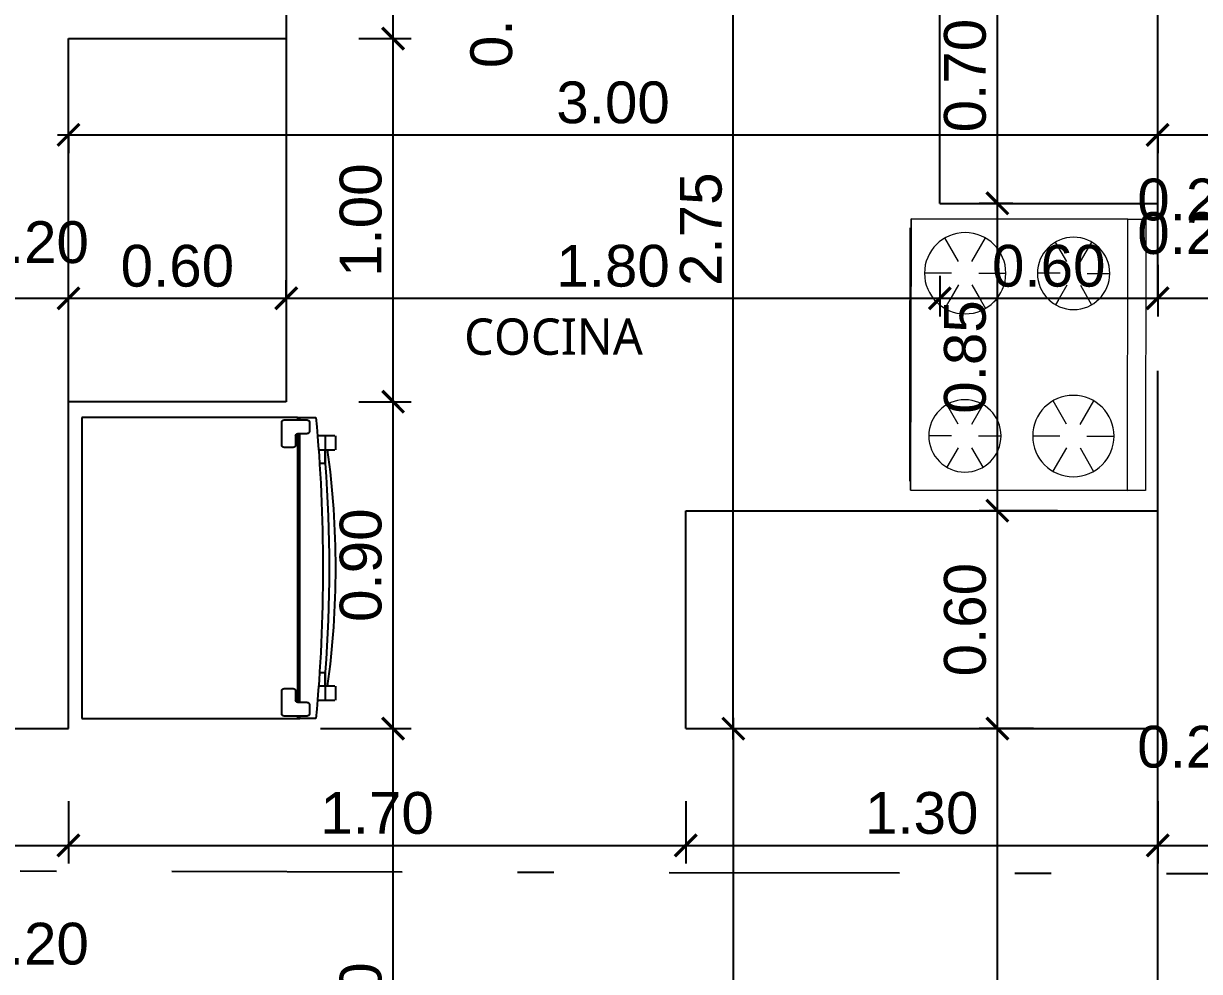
# Model space of a CAD drawing. Header units: feet. Extents: x -417 to 46, y -646 to -218.
# Drawn here: x -73.812 to -70.573, y -284.351 to -281.741 of the extents above; entities that cross this region are included whole.
import ezdxf

# ---------------------------------------------------------------- set-up
doc = ezdxf.new("R2010")
doc.units = ezdxf.units.FT
doc.header["$MEASUREMENT"] = 0
doc.linetypes.add('DASHDOT', pattern=[25.4, 12.7, -6.35, 0, -6.35])
for name, color, linetype, lineweight in [('A-WALL', 4, 'Continuous', 25), ('DIM-COTAS', 1, 'Continuous', 5), ('muebles', 2, 'Continuous', 5), ('TXT', 2, 'Continuous', 9)]:
    doc.layers.add(name, color=color, linetype=linetype, lineweight=lineweight)
for name, color, linetype in [('COCINA', 2, 'Continuous'), ('DIM', 10, 'Continuous'), ('GRDUTIY', 5, 'Continuous')]:
    doc.layers.add(name, color=color, linetype=linetype)
doc.styles.add('ads', font='trebuc.ttf', dxfattribs={"height": 0.14})
doc.styles.get("Standard").update_dxf_attribs({"font": 'arial.ttf', "height": 0.115})
doc.dimstyles.new('KEILY', dxfattribs={"dimtxt": 0.115, "dimasz": 0.06, "dimexe": 0.05, "dimexo": 0.2, "dimgap": 0.03, "dimtad": 1, "dimzin": 1, "dimdsep": 46, "dimtxsty": 'Standard', "dimblk": 'ARCHTICK', "dimcen": 2.5, "dimdle": 0.03, "dimclrd": 256, "dimclre": 256, "dimclrt": 7, "dimadec": 0, "dimazin": 0, "dimtfac": 1, "dimtmove": 2, "dimatfit": 3, "dimfxl": 0.2, "dimfxlon": 1, "dimtolj": 1, "dimtzin": 1, "dimarcsym": 0})

# ---------------------------------------------------------------- blocks, each defined once
blk = doc.blocks.new('A$C285A50AC')
at = {"layer": 'muebles'}
for p, q in [((0.0012, 0.6896, -0.889), (0, 0.0292, -0.889)), ((0.0012, 0.6896), (0.0011, 0.6388)), ((0.7632, 0.6882), (0.0012, 0.6896)), ((0.7632, 0.6882, -0.889), (0.0012, 0.6896, -0.889)), ((0.762, 0.0278, -0.889), (0.7632, 0.6882, -0.889)), ((0.7631, 0.6374), (0.7632, 0.6882)), ((0.0011, 0.6388), (0.7631, 0.6374)), ((0, 0.0292, -0.889), (0.762, 0.0278, -0.889))]:
    blk.add_line(p, q, dxfattribs=at)
at = {"layer": 'muebles', "color": 8}
for p, q in [((0.1533, 0.5242, 0.0025), (0.1534, 0.6004, 0.0025)), ((0.6105, 0.5234, 0.0025), (0.6106, 0.5869, 0.0025)), ((0.1203, 0.5052, 0.0025), (0.0543, 0.5435, 0.0025)), ((0.1863, 0.5051, 0.0025), (0.2523, 0.5431, 0.0025)), ((0.5775, 0.5044, 0.0025), (0.5225, 0.5363, 0.0025)), ((0.6435, 0.5043, 0.0025), (0.6985, 0.5359, 0.0025)), ((0.1202, 0.4671, 0.0025), (0.0541, 0.4292, 0.0025)), ((0.1862, 0.467, 0.0025), (0.2521, 0.4288, 0.0025)), ((0.5774, 0.4663, 0.0025), (0.5223, 0.4347, 0.0025)), ((0.6434, 0.4662, 0.0025), (0.6983, 0.4343, 0.0025)), ((0.1532, 0.448, 0.0025), (0.153, 0.3718, 0.0025)), ((0.6104, 0.4472, 0.0025), (0.6102, 0.3837, 0.0025)), ((0.1527, 0.2194, 0.0025), (0.1529, 0.2829, 0.0025)), ((0.6099, 0.2186, 0.0025), (0.6101, 0.2948, 0.0025)), ((0.1197, 0.2004, 0.0025), (0.0648, 0.2323, 0.0025)), ((0.1857, 0.2003, 0.0025), (0.2408, 0.232, 0.0025)), ((0.5769, 0.1996, 0.0025), (0.511, 0.2378, 0.0025)), ((0.6429, 0.1995, 0.0025), (0.709, 0.2375, 0.0025)), ((0.1196, 0.1623, 0.0025), (0.0646, 0.1307, 0.0025)), ((0.1526, 0.1432, 0.0025), (0.1525, 0.0797, 0.0025)), ((0.1856, 0.1622, 0.0025), (0.2406, 0.1304, 0.0025)), ((0.5768, 0.1615, 0.0025), (0.5108, 0.1235, 0.0025)), ((0.6098, 0.1424, 0.0025), (0.6097, 0.0662, 0.0025)), ((0.6428, 0.1614, 0.0025), (0.7088, 0.1232, 0.0025))]:
    blk.add_line(p, q, dxfattribs=at)
at = {"layer": 'muebles', "extrusion": (-0.001805, -0.999998, 0)}
for p, q in [((0.0635, 0.0265, -0.6223), (0.6985, 0.0254, -0.6223)), ((0.0635, 0.0265, -0.1016), (0.6985, 0.0254, -0.1016))]:
    blk.add_line(p, q, dxfattribs=at)
at = {"layer": 'muebles'}
for centre, radius in [((0.1532, 0.4861, 0.0025), 0.1143), ((0.6104, 0.4853, 0.0025), 0.1016), ((0.1527, 0.1813, 0.0025), 0.1016), ((0.6099, 0.1805, 0.0025), 0.1143)]:
    blk.add_circle(centre, radius, dxfattribs=at)
at = {"layer": 'muebles', "color": 8, "extrusion": (-0.001805, -0.999998, 0)}
for centre in [(0.0888, -0.0381, -0.0267), (0.2158, -0.0381, -0.0267), (0.3809, -0.0381, -0.0267), (0.546, -0.0381, -0.0267), (0.673, -0.0381, -0.0267)]:
    blk.add_circle(centre, 0.0254, dxfattribs=at)
at = {"layer": 'muebles'}
for points in [[(0.0012, 0.6896, 0.254), (0.0011, 0.6388, 0.254), (0.7631, 0.6374, 0.254), (0.7632, 0.6882, 0.254)], [(0, 0.0292), (0.0011, 0.6388), (0.7631, 0.6374), (0.762, 0.0278)]]:
    blk.add_3dface(points, dxfattribs=at)
at = {"layer": 'muebles', "color": 8}
for points in [[(0.0254, 0.0266, -0.0762), (0.0254, 0.0266, -0.5334), (0.7366, 0.0253, -0.5334), (0.7366, 0.0253, -0.0762)], [(0.0254, 0.0266, -0.5969), (0.0254, 0.0266, -0.8509), (0.7366, 0.0253, -0.8509), (0.7366, 0.0253, -0.5969)]]:
    blk.add_3dface(points, dxfattribs=at)
blk = doc.blocks.new('A$C007B5363')
at = {"layer": 'COCINA'}
for p, q in [((0, 0.8287), (0.5944, 0.8287)), ((0, 0), (0, 0.8287)), ((0.5507, 0.816), (0.5507, 0.7525)), ((0.6206, 0.8223), (0.5571, 0.8223)), ((0.5944, 0.8287), (0.6007, 0.8287)), ((0.5944, 0.8223), (0.5944, 0.8287)), ((0.6007, 0.8287), (0.6007, 0.8223)), ((0.6452, 0.8287), (0.6007, 0.8287)), ((0.6269, 0.7906), (0.6269, 0.816)), ((0.5888, 0.7525), (0.5888, 0.7779)), ((0.5944, 0.0446), (0.5944, 0.7841)), ((0.5952, 0.7842), (0.6206, 0.7842)), ((0.6007, 0.7842), (0.6007, 0.0445)), ((0.6487, 0.7779), (0.6706, 0.7779)), ((0.6706, 0.7779), (0.6975, 0.7779)), ((0.6706, 0.7398), (0.6706, 0.7779)), ((0.6706, 0.7398), (0.6706, 0.7779)), ((0.6987, 0.7398), (0.6987, 0.7779)), ((0.5571, 0.7461), (0.5825, 0.7461)), ((0.6706, 0.7398), (0.6513, 0.7398)), ((0.6975, 0.7398), (0.6706, 0.7398)), ((0.6706, 0.7398), (0.6706, 0.7017)), ((0.6706, 0.7017), (0.6706, 0.7398)), ((0.6539, 0.7017), (0.6706, 0.7017)), ((0.6706, 0.127), (0.6539, 0.127)), ((0.6706, 0.127), (0.6706, 0.0889)), ((0.6706, 0.0889), (0.6706, 0.127)), ((0.5507, 0.0762), (0.5507, 0.0127)), ((0.5825, 0.0826), (0.5571, 0.0826)), ((0.5888, 0.0508), (0.5888, 0.0762)), ((0.6513, 0.0889), (0.6706, 0.0889)), ((0.6706, 0.0889), (0.6975, 0.0889)), ((0.6706, 0.0508), (0.6706, 0.0889)), ((0.6706, 0.0508), (0.6706, 0.0889)), ((0.6987, 0.0508), (0.6987, 0.0889)), ((0.6206, 0.0445), (0.5952, 0.0445)), ((0.6269, 0.0127), (0.6269, 0.0381)), ((0.6706, 0.0508), (0.6487, 0.0508)), ((0.6975, 0.0508), (0.6706, 0.0508)), ((0.5944, 0), (0, 0)), ((0.5571, 0.0064), (0.6206, 0.0064)), ((0.5944, 0), (0.5944, 0.0064)), ((0.5944, 0), (0.6007, 0)), ((0.6007, 0.0064), (0.6007, 0)), ((0.6007, 0), (0.6452, 0))]:
    blk.add_line(p, q, dxfattribs=at)
for centre, radius, start, end in [((0.5571, 0.816), 0.00635, 90, 180), ((0.6206, 0.816), 0.00635, 360, 90), ((-3.8512, 0.4143), 4.5154, 354.7351, 5.2649), ((0.5952, 0.7779), 0.00635, 90, 180), ((0.6206, 0.7906), 0.00635, 270, 360), ((0.5571, 0.7525), 0.00635, 180, 270), ((0.5825, 0.7525), 0.00635, 270, 360), ((-1.6745, 0.4143), 2.3731, 352.1151, 7.8849), ((-3.0793, 0.4143), 3.7608, 355.6182, 4.3818), ((0.5571, 0.0762), 0.00635, 90, 180), ((0.5825, 0.0762), 0.00635, 360, 90), ((0.5952, 0.0508), 0.00635, 180, 270), ((0.6206, 0.0381), 0.00635, 360, 90), ((0.5571, 0.0127), 0.00635, 180, 270), ((0.6206, 0.0127), 0.00635, 270, 360)]:
    blk.add_arc(centre, radius, start, end, dxfattribs=at)
blk = doc.blocks.new('_ArchTick')
at = {"layer": 'DIM-COTAS', "color": 0, "const_width": 0.15}
blk.add_lwpolyline([(-0.5, -0.5), (0.5, 0.5)], dxfattribs=at)
blk = doc.blocks.new('*D1277')
at = {"layer": 'Defpoints', "color": 0, "transparency": 16777216}
for p in [(-73.6883, -282.4972), (-73.8883, -282.6492), (-73.6883, -282.6492)]:
    blk.add_point(p, dxfattribs=at)
at = {"layer": 'DIM', "lineweight": -2, "transparency": 16777216}
for p, q in [((-73.8883, -282.4972), (-73.8883, -282.4472)), ((-73.6883, -282.4972), (-73.6883, -282.4472)), ((-73.9183, -282.4972), (-73.6583, -282.4972))]:
    blk.add_line(p, q, dxfattribs=at)
at = {"layer": 'DIM', "lineweight": -2, "transparency": 16777216, "xscale": 0.06, "yscale": 0.06, "zscale": 0.06, "rotation": 180}
blk.add_blockref('_ArchTick', (-73.8883, -282.4972), dxfattribs=at)
at = {"layer": 'DIM', "lineweight": -2, "transparency": 16777216, "xscale": 0.06, "yscale": 0.06, "zscale": 0.06}
blk.add_blockref('_ArchTick', (-73.6883, -282.4972), dxfattribs=at)
at = {"layer": 'DIM', "color": 7, "transparency": 16777216, "insert": (-73.7883, -282.3434), "char_height": 0.115, "attachment_point": 5}
blk.add_mtext('\\A1;0.20', dxfattribs=at)
blk = doc.blocks.new('*D1278')
at = {"layer": 'Defpoints', "color": 0, "transparency": 16777216}
for p in [(-73.0883, -282.4972), (-73.6883, -282.6492), (-73.0883, -282.6492)]:
    blk.add_point(p, dxfattribs=at)
at = {"layer": 'DIM', "lineweight": -2, "transparency": 16777216}
for p, q in [((-73.6883, -282.4972), (-73.6883, -282.4472)), ((-73.0883, -282.4972), (-73.0883, -282.4472)), ((-73.7183, -282.4972), (-73.0583, -282.4972))]:
    blk.add_line(p, q, dxfattribs=at)
at = {"layer": 'DIM', "lineweight": -2, "transparency": 16777216, "xscale": 0.06, "yscale": 0.06, "zscale": 0.06, "rotation": 180}
blk.add_blockref('_ArchTick', (-73.6883, -282.4972), dxfattribs=at)
at = {"layer": 'DIM', "lineweight": -2, "transparency": 16777216, "xscale": 0.06, "yscale": 0.06, "zscale": 0.06}
blk.add_blockref('_ArchTick', (-73.0883, -282.4972), dxfattribs=at)
at = {"layer": 'DIM', "color": 7, "transparency": 16777216, "insert": (-73.3883, -282.4084), "char_height": 0.115, "attachment_point": 5}
blk.add_mtext('\\A1;0.60', dxfattribs=at)
blk = doc.blocks.new('*D1279')
at = {"layer": 'Defpoints', "color": 0, "transparency": 16777216}
for p in [(-71.2883, -282.2358), (-71.2883, -282.4972), (-73.0883, -282.6492)]:
    blk.add_point(p, dxfattribs=at)
at = {"layer": 'DIM', "lineweight": -2, "transparency": 16777216}
for p, q in [((-73.0883, -282.4972), (-73.0883, -282.4472)), ((-71.2883, -282.4358), (-71.2883, -282.5472)), ((-73.1183, -282.4972), (-71.2583, -282.4972))]:
    blk.add_line(p, q, dxfattribs=at)
at = {"layer": 'DIM', "lineweight": -2, "transparency": 16777216, "xscale": 0.06, "yscale": 0.06, "zscale": 0.06, "rotation": 180}
blk.add_blockref('_ArchTick', (-73.0883, -282.4972), dxfattribs=at)
at = {"layer": 'DIM', "lineweight": -2, "transparency": 16777216, "xscale": 0.06, "yscale": 0.06, "zscale": 0.06}
blk.add_blockref('_ArchTick', (-71.2883, -282.4972), dxfattribs=at)
at = {"layer": 'DIM', "color": 7, "transparency": 16777216, "insert": (-72.1883, -282.4084), "char_height": 0.115, "attachment_point": 5}
blk.add_mtext('\\A1;1.80', dxfattribs=at)
blk = doc.blocks.new('*D1280')
at = {"layer": 'Defpoints', "color": 0, "transparency": 16777216}
for p in [(-70.6883, -282.205), (-71.2883, -282.2358), (-70.6883, -282.4972)]:
    blk.add_point(p, dxfattribs=at)
at = {"layer": 'DIM', "lineweight": -2, "transparency": 16777216}
for p, q in [((-70.6883, -282.405), (-70.6883, -282.5472)), ((-71.2883, -282.4358), (-71.2883, -282.5472)), ((-71.3183, -282.4972), (-70.6583, -282.4972))]:
    blk.add_line(p, q, dxfattribs=at)
at = {"layer": 'DIM', "lineweight": -2, "transparency": 16777216, "xscale": 0.06, "yscale": 0.06, "zscale": 0.06, "rotation": 180}
blk.add_blockref('_ArchTick', (-71.2883, -282.4972), dxfattribs=at)
at = {"layer": 'DIM', "lineweight": -2, "transparency": 16777216, "xscale": 0.06, "yscale": 0.06, "zscale": 0.06}
blk.add_blockref('_ArchTick', (-70.6883, -282.4972), dxfattribs=at)
at = {"layer": 'DIM', "color": 7, "transparency": 16777216, "insert": (-70.9883, -282.4084), "char_height": 0.115, "attachment_point": 5}
blk.add_mtext('\\A1;0.60', dxfattribs=at)
blk = doc.blocks.new('*D1304')
at = {"layer": 'Defpoints', "color": 0, "transparency": 16777216}
for p in [(-73.6883, -281.9832), (-70.6883, -281.9832), (-70.6883, -282.0473)]:
    blk.add_point(p, dxfattribs=at)
at = {"layer": 'DIM', "lineweight": -2, "transparency": 16777216}
for p, q in [((-73.7183, -282.0473), (-70.6583, -282.0473)), ((-73.6883, -282.0473), (-73.6883, -282.0973)), ((-70.6883, -282.0473), (-70.6883, -282.0973))]:
    blk.add_line(p, q, dxfattribs=at)
at = {"layer": 'DIM', "lineweight": -2, "transparency": 16777216, "xscale": 0.06, "yscale": 0.06, "zscale": 0.06, "rotation": 180}
blk.add_blockref('_ArchTick', (-73.6883, -282.0473), dxfattribs=at)
at = {"layer": 'DIM', "lineweight": -2, "transparency": 16777216, "xscale": 0.06, "yscale": 0.06, "zscale": 0.06}
blk.add_blockref('_ArchTick', (-70.6883, -282.0473), dxfattribs=at)
at = {"layer": 'DIM', "color": 7, "transparency": 16777216, "insert": (-72.1883, -281.9585), "char_height": 0.115, "attachment_point": 5}
blk.add_mtext('\\A1;3.00', dxfattribs=at)
blk = doc.blocks.new('*D1305')
at = {"layer": 'Defpoints', "color": 0, "transparency": 16777216}
for p in [(-70.4883, -281.7674), (-70.6883, -281.9832), (-70.4883, -282.0473)]:
    blk.add_point(p, dxfattribs=at)
at = {"layer": 'DIM', "lineweight": -2, "transparency": 16777216}
for p, q in [((-70.4883, -281.9674), (-70.4883, -282.0973)), ((-70.7183, -282.0473), (-70.4583, -282.0473)), ((-70.6883, -282.0473), (-70.6883, -282.0973))]:
    blk.add_line(p, q, dxfattribs=at)
at = {"layer": 'DIM', "lineweight": -2, "transparency": 16777216, "xscale": 0.06, "yscale": 0.06, "zscale": 0.06, "rotation": 180}
blk.add_blockref('_ArchTick', (-70.6883, -282.0473), dxfattribs=at)
at = {"layer": 'DIM', "lineweight": -2, "transparency": 16777216, "xscale": 0.06, "yscale": 0.06, "zscale": 0.06}
blk.add_blockref('_ArchTick', (-70.4883, -282.0473), dxfattribs=at)
at = {"layer": 'DIM', "color": 7, "transparency": 16777216, "insert": (-70.5883, -282.3184), "char_height": 0.115, "attachment_point": 5}
blk.add_mtext('\\A1;0.20', dxfattribs=at)
blk = doc.blocks.new('*D1306')
at = {"layer": 'Defpoints', "color": 0, "transparency": 16777216}
for p in [(-70.6883, -282.205), (-70.4883, -282.4972), (-70.4883, -282.7218)]:
    blk.add_point(p, dxfattribs=at)
at = {"layer": 'DIM', "lineweight": -2, "transparency": 16777216}
for p, q in [((-70.6883, -282.405), (-70.6883, -282.5472)), ((-70.4883, -282.5218), (-70.4883, -282.4472)), ((-70.7183, -282.4972), (-70.4583, -282.4972))]:
    blk.add_line(p, q, dxfattribs=at)
at = {"layer": 'DIM', "lineweight": -2, "transparency": 16777216, "xscale": 0.06, "yscale": 0.06, "zscale": 0.06, "rotation": 180}
blk.add_blockref('_ArchTick', (-70.6883, -282.4972), dxfattribs=at)
at = {"layer": 'DIM', "lineweight": -2, "transparency": 16777216, "xscale": 0.06, "yscale": 0.06, "zscale": 0.06}
blk.add_blockref('_ArchTick', (-70.4883, -282.4972), dxfattribs=at)
at = {"layer": 'DIM', "color": 7, "transparency": 16777216, "insert": (-70.5883, -282.226), "char_height": 0.115, "attachment_point": 5}
blk.add_mtext('\\A1;0.20', dxfattribs=at)
blk = doc.blocks.new('*D1318')
at = {"layer": 'Defpoints', "color": 0, "transparency": 16777216}
for p in [(-73.8883, -283.6821), (-73.6883, -283.6821), (-73.6883, -284.0038)]:
    blk.add_point(p, dxfattribs=at)
at = {"layer": 'DIM', "lineweight": -2, "transparency": 16777216}
for p, q in [((-73.8883, -283.8821), (-73.8883, -284.0538)), ((-73.6883, -283.8821), (-73.6883, -284.0538)), ((-73.9183, -284.0038), (-73.6583, -284.0038))]:
    blk.add_line(p, q, dxfattribs=at)
at = {"layer": 'DIM', "lineweight": -2, "transparency": 16777216, "xscale": 0.06, "yscale": 0.06, "zscale": 0.06, "rotation": 180}
blk.add_blockref('_ArchTick', (-73.8883, -284.0038), dxfattribs=at)
at = {"layer": 'DIM', "lineweight": -2, "transparency": 16777216, "xscale": 0.06, "yscale": 0.06, "zscale": 0.06}
blk.add_blockref('_ArchTick', (-73.6883, -284.0038), dxfattribs=at)
at = {"layer": 'DIM', "color": 7, "transparency": 16777216, "insert": (-73.7883, -284.275), "char_height": 0.115, "attachment_point": 5}
blk.add_mtext('\\A1;0.20', dxfattribs=at)
blk = doc.blocks.new('*D1319')
at = {"layer": 'Defpoints', "color": 0, "transparency": 16777216}
for p in [(-73.6883, -283.6821), (-71.9883, -283.6821), (-71.9883, -284.0038)]:
    blk.add_point(p, dxfattribs=at)
at = {"layer": 'DIM', "lineweight": -2, "transparency": 16777216}
for p, q in [((-73.6883, -283.8821), (-73.6883, -284.0538)), ((-71.9883, -283.8821), (-71.9883, -284.0538)), ((-73.7183, -284.0038), (-71.9583, -284.0038))]:
    blk.add_line(p, q, dxfattribs=at)
at = {"layer": 'DIM', "lineweight": -2, "transparency": 16777216, "xscale": 0.06, "yscale": 0.06, "zscale": 0.06, "rotation": 180}
blk.add_blockref('_ArchTick', (-73.6883, -284.0038), dxfattribs=at)
at = {"layer": 'DIM', "lineweight": -2, "transparency": 16777216, "xscale": 0.06, "yscale": 0.06, "zscale": 0.06}
blk.add_blockref('_ArchTick', (-71.9883, -284.0038), dxfattribs=at)
at = {"layer": 'DIM', "color": 7, "transparency": 16777216, "insert": (-72.8383, -283.9151), "char_height": 0.115, "attachment_point": 5}
blk.add_mtext('\\A1;1.70', dxfattribs=at)
blk = doc.blocks.new('*D1320')
at = {"layer": 'Defpoints', "color": 0, "transparency": 16777216}
for p in [(-71.9883, -283.6821), (-70.6883, -283.6821), (-70.6883, -284.0038)]:
    blk.add_point(p, dxfattribs=at)
at = {"layer": 'DIM', "lineweight": -2, "transparency": 16777216}
for p, q in [((-71.9883, -283.8821), (-71.9883, -284.0538)), ((-70.6883, -283.8821), (-70.6883, -284.0538)), ((-72.0183, -284.0038), (-70.6583, -284.0038))]:
    blk.add_line(p, q, dxfattribs=at)
at = {"layer": 'DIM', "lineweight": -2, "transparency": 16777216, "xscale": 0.06, "yscale": 0.06, "zscale": 0.06, "rotation": 180}
blk.add_blockref('_ArchTick', (-71.9883, -284.0038), dxfattribs=at)
at = {"layer": 'DIM', "lineweight": -2, "transparency": 16777216, "xscale": 0.06, "yscale": 0.06, "zscale": 0.06}
blk.add_blockref('_ArchTick', (-70.6883, -284.0038), dxfattribs=at)
at = {"layer": 'DIM', "color": 7, "transparency": 16777216, "insert": (-71.3383, -283.915), "char_height": 0.115, "attachment_point": 5}
blk.add_mtext('\\A1;1.30', dxfattribs=at)
blk = doc.blocks.new('*D1321')
at = {"layer": 'Defpoints', "color": 0, "transparency": 16777216}
for p in [(-70.6883, -283.6821), (-70.4883, -284.0038), (-70.4883, -284.3334)]:
    blk.add_point(p, dxfattribs=at)
at = {"layer": 'DIM', "lineweight": -2, "transparency": 16777216}
for p, q in [((-70.6883, -283.8821), (-70.6883, -284.0538)), ((-70.4883, -284.1334), (-70.4883, -283.9538)), ((-70.7183, -284.0038), (-70.4583, -284.0038))]:
    blk.add_line(p, q, dxfattribs=at)
at = {"layer": 'DIM', "lineweight": -2, "transparency": 16777216, "xscale": 0.06, "yscale": 0.06, "zscale": 0.06, "rotation": 180}
blk.add_blockref('_ArchTick', (-70.6883, -284.0038), dxfattribs=at)
at = {"layer": 'DIM', "lineweight": -2, "transparency": 16777216, "xscale": 0.06, "yscale": 0.06, "zscale": 0.06}
blk.add_blockref('_ArchTick', (-70.4883, -284.0038), dxfattribs=at)
at = {"layer": 'DIM', "color": 7, "transparency": 16777216, "insert": (-70.5883, -283.7327), "char_height": 0.115, "attachment_point": 5}
blk.add_mtext('\\A1;0.20', dxfattribs=at)
blk = doc.blocks.new('*D1172')
at = {"layer": 'Defpoints', "color": 0, "transparency": 16777216}
for p in [(-73.3524, -283.6821), (-72.7941, -283.6821), (-73.3524, -285.2821)]:
    blk.add_point(p, dxfattribs=at)
at = {"layer": 'DIM', "lineweight": -2, "transparency": 16777216}
for p, q in [((-72.7941, -285.3121), (-72.7941, -283.6521)), ((-72.9941, -283.6821), (-72.7441, -283.6821)), ((-72.9941, -285.2821), (-72.7441, -285.2821))]:
    blk.add_line(p, q, dxfattribs=at)
at = {"layer": 'DIM', "lineweight": -2, "transparency": 16777216, "xscale": 0.06, "yscale": 0.06, "zscale": 0.06}
for p, rotation in [((-72.7941, -283.6821), 90), ((-72.7941, -285.2821), 270)]:
    blk.add_blockref('_ArchTick', p, dxfattribs=dict(at, rotation=rotation))
at = {"layer": 'DIM', "color": 7, "transparency": 16777216, "insert": (-72.8829, -284.4821), "char_height": 0.115, "attachment_point": 5, "rotation": 90}
blk.add_mtext('\\A1;1.60', dxfattribs=at)
blk = doc.blocks.new('*D1362')
at = {"layer": 'Defpoints', "color": 0, "transparency": 16777216}
for p in [(-73.0883, -282.7821), (-72.7941, -282.7821), (-73.3524, -283.6821)]:
    blk.add_point(p, dxfattribs=at)
at = {"layer": 'DIM', "lineweight": -2, "transparency": 16777216}
for p, q in [((-72.7941, -283.7121), (-72.7941, -282.7521)), ((-72.8883, -282.7821), (-72.7441, -282.7821)), ((-72.9941, -283.6821), (-72.7441, -283.6821))]:
    blk.add_line(p, q, dxfattribs=at)
at = {"layer": 'DIM', "lineweight": -2, "transparency": 16777216, "xscale": 0.06, "yscale": 0.06, "zscale": 0.06}
for p, rotation in [((-72.7941, -282.7821), 90), ((-72.7941, -283.6821), 270)]:
    blk.add_blockref('_ArchTick', p, dxfattribs=dict(at, rotation=rotation))
at = {"layer": 'DIM', "color": 7, "transparency": 16777216, "insert": (-72.8829, -283.2321), "char_height": 0.115, "attachment_point": 5, "rotation": 90}
blk.add_mtext('\\A1;0.90', dxfattribs=at)
blk = doc.blocks.new('*D1363')
at = {"layer": 'Defpoints', "color": 0, "transparency": 16777216}
for p in [(-73.0883, -281.7821), (-72.7941, -281.7821), (-73.0883, -282.7821)]:
    blk.add_point(p, dxfattribs=at)
at = {"layer": 'DIM', "lineweight": -2, "transparency": 16777216}
for p, q in [((-72.7941, -282.8121), (-72.7941, -281.7521)), ((-72.8883, -281.7821), (-72.7441, -281.7821)), ((-72.8883, -282.7821), (-72.7441, -282.7821))]:
    blk.add_line(p, q, dxfattribs=at)
at = {"layer": 'DIM', "lineweight": -2, "transparency": 16777216, "xscale": 0.06, "yscale": 0.06, "zscale": 0.06}
for p, rotation in [((-72.7941, -281.7821), 90), ((-72.7941, -282.7821), 270)]:
    blk.add_blockref('_ArchTick', p, dxfattribs=dict(at, rotation=rotation))
at = {"layer": 'DIM', "color": 7, "transparency": 16777216, "insert": (-72.8829, -282.2821), "char_height": 0.115, "attachment_point": 5, "rotation": 90}
blk.add_mtext('\\A1;1.00', dxfattribs=at)
blk = doc.blocks.new('*D1364')
at = {"layer": 'Defpoints', "color": 0, "transparency": 16777216}
for p in [(-73.0883, -281.6321), (-72.7941, -281.6321), (-73.0883, -281.7821)]:
    blk.add_point(p, dxfattribs=at)
at = {"layer": 'DIM', "lineweight": -2, "transparency": 16777216}
for p, q in [((-72.7941, -281.8121), (-72.7941, -281.6021)), ((-72.8883, -281.6321), (-72.7441, -281.6321)), ((-72.8883, -281.7821), (-72.7441, -281.7821))]:
    blk.add_line(p, q, dxfattribs=at)
at = {"layer": 'DIM', "lineweight": -2, "transparency": 16777216, "xscale": 0.06, "yscale": 0.06, "zscale": 0.06}
for p, rotation in [((-72.7941, -281.6321), 90), ((-72.7941, -281.7821), 270)]:
    blk.add_blockref('_ArchTick', p, dxfattribs=dict(at, rotation=rotation))
at = {"layer": 'DIM', "color": 7, "transparency": 16777216, "insert": (-72.523, -281.7071), "char_height": 0.115, "attachment_point": 5, "rotation": 90}
blk.add_mtext('\\A1;0.15', dxfattribs=at)
blk = doc.blocks.new('*D1372')
at = {"layer": 'Defpoints', "color": 0, "transparency": 16777216}
for p in [(-71.1298, -283.6821), (-70.8299, -283.6821), (-70.6883, -288.4321)]:
    blk.add_point(p, dxfattribs=at)
at = {"layer": 'DIM', "lineweight": -2, "transparency": 16777216}
for p, q in [((-71.1298, -288.4621), (-71.1298, -283.6521)), ((-71.0299, -283.6821), (-71.1798, -283.6821)), ((-70.9298, -288.4321), (-71.1798, -288.4321))]:
    blk.add_line(p, q, dxfattribs=at)
at = {"layer": 'DIM', "lineweight": -2, "transparency": 16777216, "xscale": 0.06, "yscale": 0.06, "zscale": 0.06}
for p, rotation in [((-71.1298, -283.6821), 90), ((-71.1298, -288.4321), 270)]:
    blk.add_blockref('_ArchTick', p, dxfattribs=dict(at, rotation=rotation))
at = {"layer": 'DIM', "color": 7, "transparency": 16777216, "insert": (-71.2183, -286.0571), "char_height": 0.115, "attachment_point": 5, "rotation": 90}
blk.add_mtext('\\A1;4.75', dxfattribs=at)
blk = doc.blocks.new('*D1373')
at = {"layer": 'Defpoints', "color": 0, "transparency": 16777216}
for p in [(-71.1298, -283.0821), (-70.7641, -283.0821), (-70.8299, -283.6821)]:
    blk.add_point(p, dxfattribs=at)
at = {"layer": 'DIM', "lineweight": -2, "transparency": 16777216}
for p, q in [((-71.1298, -283.7121), (-71.1298, -283.0521)), ((-70.9641, -283.0821), (-71.1798, -283.0821)), ((-71.0299, -283.6821), (-71.1798, -283.6821))]:
    blk.add_line(p, q, dxfattribs=at)
at = {"layer": 'DIM', "lineweight": -2, "transparency": 16777216, "xscale": 0.06, "yscale": 0.06, "zscale": 0.06}
for p, rotation in [((-71.1298, -283.0821), 90), ((-71.1298, -283.6821), 270)]:
    blk.add_blockref('_ArchTick', p, dxfattribs=dict(at, rotation=rotation))
at = {"layer": 'DIM', "color": 7, "transparency": 16777216, "insert": (-71.2185, -283.3821), "char_height": 0.115, "attachment_point": 5, "rotation": 90}
blk.add_mtext('\\A1;0.60', dxfattribs=at)
blk = doc.blocks.new('*D1374')
at = {"layer": 'Defpoints', "color": 0, "transparency": 16777216}
for p in [(-71.1298, -282.2358), (-70.8874, -282.2358), (-70.7641, -283.0821)]:
    blk.add_point(p, dxfattribs=at)
at = {"layer": 'DIM', "lineweight": -2, "transparency": 16777216}
for p, q in [((-71.1298, -283.1121), (-71.1298, -282.2058)), ((-71.0874, -282.2358), (-71.1798, -282.2358)), ((-70.9641, -283.0821), (-71.1798, -283.0821))]:
    blk.add_line(p, q, dxfattribs=at)
at = {"layer": 'DIM', "lineweight": -2, "transparency": 16777216, "xscale": 0.06, "yscale": 0.06, "zscale": 0.06}
for p, rotation in [((-71.1298, -282.2358), 90), ((-71.1298, -283.0821), 270)]:
    blk.add_blockref('_ArchTick', p, dxfattribs=dict(at, rotation=rotation))
at = {"layer": 'DIM', "color": 7, "transparency": 16777216, "insert": (-71.2185, -282.6589), "char_height": 0.115, "attachment_point": 5, "rotation": 90}
blk.add_mtext('\\A1;0.85', dxfattribs=at)
blk = doc.blocks.new('*D1375')
at = {"layer": 'Defpoints', "color": 0, "transparency": 16777216}
for p in [(-71.2883, -281.5321), (-71.1298, -281.5321), (-70.8874, -282.2358)]:
    blk.add_point(p, dxfattribs=at)
at = {"layer": 'DIM', "lineweight": -2, "transparency": 16777216}
for p, q in [((-71.1298, -282.2658), (-71.1298, -281.5021)), ((-71.1298, -281.5321), (-71.0798, -281.5321)), ((-71.0874, -282.2358), (-71.1798, -282.2358))]:
    blk.add_line(p, q, dxfattribs=at)
at = {"layer": 'DIM', "lineweight": -2, "transparency": 16777216, "xscale": 0.06, "yscale": 0.06, "zscale": 0.06}
for p, rotation in [((-71.1298, -281.5321), 90), ((-71.1298, -282.2358), 270)]:
    blk.add_blockref('_ArchTick', p, dxfattribs=dict(at, rotation=rotation))
at = {"layer": 'DIM', "color": 7, "transparency": 16777216, "insert": (-71.2185, -281.884), "char_height": 0.115, "attachment_point": 5, "rotation": 90}
blk.add_mtext('\\A1;0.70', dxfattribs=at)
blk = doc.blocks.new('*D1187')
at = {"layer": 'Defpoints', "color": 0, "transparency": 16777216}
for p in [(-71.9883, -280.9321), (-71.8572, -280.9321), (-71.9883, -283.6821)]:
    blk.add_point(p, dxfattribs=at)
at = {"layer": 'DIM', "lineweight": -2, "transparency": 16777216}
for p, q in [((-71.8572, -283.7121), (-71.8572, -280.9021)), ((-71.8572, -280.9321), (-71.8072, -280.9321)), ((-71.8572, -283.6821), (-71.8072, -283.6821))]:
    blk.add_line(p, q, dxfattribs=at)
at = {"layer": 'DIM', "lineweight": -2, "transparency": 16777216, "xscale": 0.06, "yscale": 0.06, "zscale": 0.06}
for p, rotation in [((-71.8572, -280.9321), 90), ((-71.8572, -283.6821), 270)]:
    blk.add_blockref('_ArchTick', p, dxfattribs=dict(at, rotation=rotation))
at = {"layer": 'DIM', "color": 7, "transparency": 16777216, "insert": (-71.9459, -282.3071), "char_height": 0.115, "attachment_point": 5, "rotation": 90}
blk.add_mtext('\\A1;2.75', dxfattribs=at)
blk = doc.blocks.new('*D1188')
at = {"layer": 'Defpoints', "color": 0, "transparency": 16777216}
for p in [(-71.9883, -283.6821), (-72.0905, -289.4321), (-71.8572, -289.4321)]:
    blk.add_point(p, dxfattribs=at)
at = {"layer": 'DIM', "lineweight": -2, "transparency": 16777216}
for p, q in [((-71.8572, -283.6521), (-71.8572, -289.4621)), ((-71.8572, -283.6821), (-71.8072, -283.6821)), ((-71.8905, -289.4321), (-71.8072, -289.4321))]:
    blk.add_line(p, q, dxfattribs=at)
at = {"layer": 'DIM', "lineweight": -2, "transparency": 16777216, "xscale": 0.06, "yscale": 0.06, "zscale": 0.06}
for p, rotation in [((-71.8572, -283.6821), 90), ((-71.8572, -289.4321), 270)]:
    blk.add_blockref('_ArchTick', p, dxfattribs=dict(at, rotation=rotation))
at = {"layer": 'DIM', "color": 7, "transparency": 16777216, "insert": (-71.9456, -286.5571), "char_height": 0.115, "attachment_point": 5, "rotation": 90}
blk.add_mtext('\\A1;5.75', dxfattribs=at)

msp = doc.modelspace()

# ---------------------------------------------------------------- linework, layer by layer
at = {"layer": 'A-WALL'}
for p, q in [((-70.6883, -288.4321), (-70.6883, -280.9321)), ((-73.0883, -281.6321), (-73.0883, -281.7821)), ((-73.6883, -281.7821), (-73.0883, -281.7821)), ((-73.8883, -283.6821), (-73.6883, -283.6821))]:
    msp.add_line(p, q, dxfattribs=at)
at = {"layer": 'COCINA'}
for p, q in [((-71.2883, -282.2358), (-71.2883, -281.5321)), ((-71.2883, -282.2358), (-70.6883, -282.2358)), ((-73.0883, -282.7821), (-73.6883, -282.7821)), ((-71.9883, -283.6821), (-71.9883, -283.0821)), ((-71.9883, -283.0821), (-70.6883, -283.0821)), ((-71.9883, -283.6821), (-70.6883, -283.6821))]:
    msp.add_line(p, q, dxfattribs=at)
at = {"layer": 'GRDUTIY', "color": 8, "linetype": 'DASHDOT', "ltscale": 0.05}
msp.add_line((-80.2539, -284.0606), (-57.9494, -284.1076), dxfattribs=at)

# ---------------------------------------------------------------- block references
at = {"layer": 'COCINA', "extrusion": (-1.63751e-15, -2.48074e-15, -1), "rotation": 180.0000000000032}
msp.add_blockref('A$C007B5363', (73.6517, -282.8255), dxfattribs=at)

# ---------------------------------------------------------------- texts
at = {"layer": 'TXT', "insert": (-72.3523, -282.5528), "char_height": 0.1, "width": 2.688, "attachment_point": 2, "style": 'ads', "bg_fill": 2}
msp.add_mtext('COCINA', dxfattribs=at)

# ---------------------------------------------------------------- dimensions: what is measured, and where the dimension line sits
at = {"layer": 'DIM'}
for base, p1, p2, picture, middle in [((-71.1298, -281.5321), (-70.8874, -282.2358), (-71.2883, -281.5321), '*D1375', (-71.2185, -281.884)), ((-72.7941, -281.6321), (-73.0883, -281.7821), (-73.0883, -281.6321), '*D1364', (-72.523, -281.7071)), ((-72.7941, -282.7821), (-73.3524, -283.6821), (-73.0883, -282.7821), '*D1362', (-72.8829, -283.2321)), ((-71.1298, -283.0821), (-70.8299, -283.6821), (-70.7641, -283.0821), '*D1373', (-71.2185, -283.3821)), ((-72.7941, -283.6821), (-73.3524, -285.2821), (-73.3524, -283.6821), '*D1172', (-72.8829, -284.4821)), ((-71.8572, -289.4321), (-71.9883, -283.6821), (-72.0905, -289.4321), '*D1188', (-71.9456, -286.5571)), ((-71.1298, -283.6821), (-70.6883, -288.4321), (-70.8299, -283.6821), '*D1372', (-71.2183, -286.0571))]:
    dim = msp.add_linear_dim(base=base, p1=p1, p2=p2, angle=90, dimstyle='KEILY', dxfattribs=at)
    dim.commit()
    dim.dimension.update_dxf_attribs({"geometry": picture, "text_midpoint": middle})
for base, p1, p2, picture, middle in [((-70.4883, -282.0473), (-70.6883, -281.9832), (-70.4883, -281.7674), '*D1305', (-70.5883, -282.3184)), ((-70.6883, -282.0473), (-73.6883, -281.9832), (-70.6883, -281.9832), '*D1304', (-72.1883, -281.9585)), ((-70.4883, -284.0038), (-70.6883, -283.6821), (-70.4883, -284.3334), '*D1321', (-70.5883, -283.7327)), ((-73.6883, -284.0038), (-73.8883, -283.6821), (-73.6883, -283.6821), '*D1318', (-73.7883, -284.275)), ((-71.9883, -284.0038), (-73.6883, -283.6821), (-71.9883, -283.6821), '*D1319', (-72.8383, -283.9151)), ((-70.6883, -284.0038), (-71.9883, -283.6821), (-70.6883, -283.6821), '*D1320', (-71.3383, -283.915))]:
    dim = msp.add_linear_dim(base=base, p1=p1, p2=p2, dimstyle='KEILY', dxfattribs=at)
    dim.commit()
    dim.dimension.update_dxf_attribs({"geometry": picture, "text_midpoint": middle})

# ---------------------------------------------------------------- next in the draw order: linework, layer by layer
at = {"layer": 'A-WALL'}
msp.add_line((-73.6883, -283.6821), (-73.6883, -281.7821), dxfattribs=at)
at = {"layer": 'COCINA'}
msp.add_line((-73.0883, -281.7821), (-73.0883, -282.7821), dxfattribs=at)

# ---------------------------------------------------------------- next in the draw order: texts
at = {"layer": 'TXT', "insert": (-69.3098, -282.5464), "char_height": 0.1, "width": 2.688, "attachment_point": 2, "style": 'ads', "bg_fill": 2}
msp.add_mtext('COCINA', dxfattribs=at)

# ---------------------------------------------------------------- next in the draw order: dimensions: what is measured, and where the dimension line sits
at = {"layer": 'DIM'}
for base, p1, p2, picture, middle in [((-71.8572, -280.9321), (-71.9883, -283.6821), (-71.9883, -280.9321), '*D1187', (-71.9459, -282.3071)), ((-72.7941, -281.7821), (-73.0883, -282.7821), (-73.0883, -281.7821), '*D1363', (-72.8829, -282.2821)), ((-71.1298, -282.2358), (-70.7641, -283.0821), (-70.8874, -282.2358), '*D1374', (-71.2185, -282.6589))]:
    dim = msp.add_linear_dim(base=base, p1=p1, p2=p2, angle=90, dimstyle='KEILY', dxfattribs=at)
    dim.commit()
    dim.dimension.update_dxf_attribs({"geometry": picture, "text_midpoint": middle})
for base, p1, p2, picture, middle in [((-71.2883, -282.4972), (-73.0883, -282.6492), (-71.2883, -282.2358), '*D1279', (-72.1883, -282.4084)), ((-73.6883, -282.4972), (-73.8883, -282.6492), (-73.6883, -282.6492), '*D1277', (-73.7883, -282.3434)), ((-73.0883, -282.4972), (-73.6883, -282.6492), (-73.0883, -282.6492), '*D1278', (-73.3883, -282.4084))]:
    dim = msp.add_linear_dim(base=base, p1=p1, p2=p2, dimstyle='KEILY', dxfattribs=at)
    dim.commit()
    dim.dimension.update_dxf_attribs({"geometry": picture, "text_midpoint": middle})

# ---------------------------------------------------------------- next in the draw order: block references
at = {"extrusion": (-1.65786e-15, -2.47805e-15, -1), "xscale": 0.9799999999999969, "yscale": 0.9799999999999969, "zscale": 0.9799999999999969, "rotation": 90.19245019381091}
msp.add_blockref('A$C285A50AC', (71.3974, -283.0252), dxfattribs=at)

# ---------------------------------------------------------------- next in the draw order: dimensions: what is measured, and where the dimension line sits
at = {"layer": 'DIM'}
for base, p1, p2, picture, middle in [((-70.4883, -282.4972), (-70.6883, -282.205), (-70.4883, -282.7218), '*D1306', (-70.5883, -282.226)), ((-70.6883, -282.4972), (-71.2883, -282.2358), (-70.6883, -282.205), '*D1280', (-70.9883, -282.4084))]:
    dim = msp.add_linear_dim(base=base, p1=p1, p2=p2, dimstyle='KEILY', dxfattribs=at)
    dim.commit()
    dim.dimension.update_dxf_attribs({"geometry": picture, "text_midpoint": middle})

doc.saveas('drawing.dxf')
